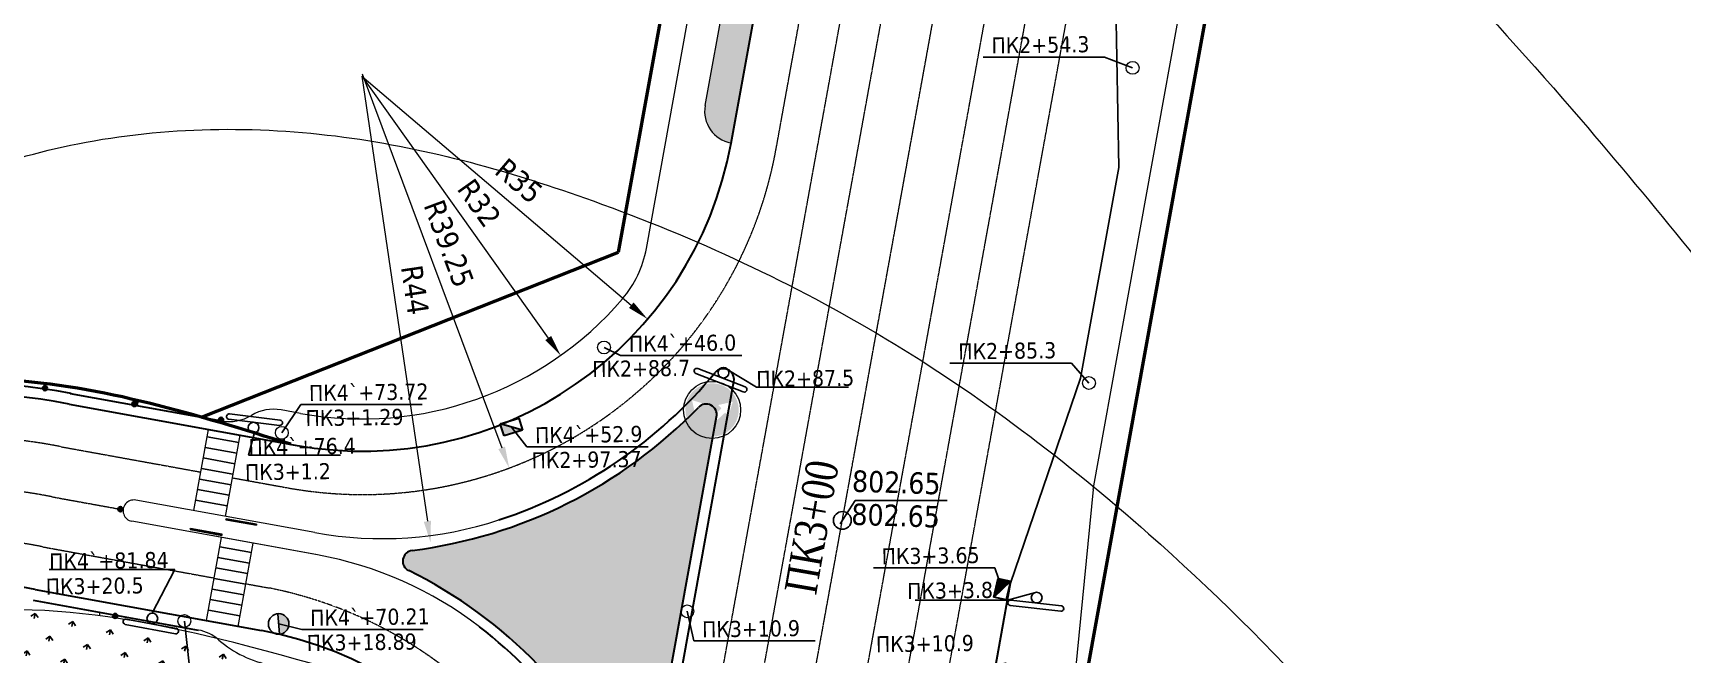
# Model space of a CAD drawing. Header units: millimetres. Extents: x -492806 to 8131902, y -181351 to 2373952.
# Drawn here: x 1463964 to 1617836, y 1236870 to 1294837 of the extents above; entities that cross this region are included whole.
import ezdxf

# ---------------------------------------------------------------- set-up
doc = ezdxf.new("R2010")
doc.units = ezdxf.units.MM
doc.header["$LTSCALE"] = 50
doc.linetypes.add('CENTER2', pattern=[28.575, 19.05, -3.175, 3.175, -3.175])
doc.linetypes.add('DASHED', pattern=[19.05, 12.7, -6.35])
for name, color, linetype in [('1-3 2-х уровн развязка-C-ROAD-TEXT', 1, 'Continuous'), ('rozmiry', 182, 'Continuous'), ('Абсолютные высоты', 50, 'Continuous'), ('перехід', 206, 'Continuous')]:
    doc.layers.add(name, color=color, linetype=linetype)
for name, color, linetype, lineweight in [('cherwona', 7, 'Continuous', 50), ('dorogi', 7, 'Continuous', 30), ('osi', 13, 'Continuous', 15), ('smuga', 142, 'Continuous', 15), ('text', 5, 'Continuous', 15), ('trotuar', 212, 'Continuous', 15), ('вертикалка', 200, 'Continuous', 9), ('дорога', 126, 'Continuous', 25), ('поздовжній профіль', 250, 'Continuous', 15), ('товста', 7, 'Continuous', 70), ('існуючі', 170, 'Continuous', 15)]:
    doc.layers.add(name, color=color, linetype=linetype, lineweight=lineweight)
doc.styles.get("Standard").update_dxf_attribs({"font": 'tahoma.ttf'})
doc.styles.add('СПДС_BOLD', font='times.ttf', dxfattribs={"width": 0.8})
doc.dimstyles.new('S-25$4', dxfattribs={"dimscale": 0, "dimtxt": 2, "dimasz": 2, "dimexe": 1, "dimexo": 2, "dimgap": 1, "dimtad": 3, "dimlfac": 0.001, "dimzin": 9, "dimdsep": 46, "dimtxsty": 'Standard', "dimcen": 2, "dimclrd": 256, "dimclre": 256, "dimclrt": 256, "dimadec": 0, "dimazin": 2, "dimtfac": 1, "dimtmove": 0, "dimatfit": 0, "dimldrblk": 'DOTSMALL', "dimfxl": 1, "dimlwd": -1, "dimlwe": -1, "dimarcsym": 0})
pattern_1 = [(257.7135, (1876324.5, 1073701.8), (1372.714, -2137.114), [476.25, -3115.852]), (212.7135, (1876324.5, 1073701.8), (1372.714, -2137.114), [476.25, -2063.75]), (302.7135, (1876324.5, 1073701.8), (2137.114, 1372.714), [476.25, -2063.75])]

# ---------------------------------------------------------------- blocks, each defined once
blk = doc.blocks.new('4-2-3')
h = blk.add_hatch(color=5)
h.paths.add_polyline_path([(3.55, 3.27), (3.45, 3.27, 0.409993), (0.23, 0, 1), (6.77, 0, 0.409993)])
h.paths.add_polyline_path([(1.47, 0.66), (1.88, 0.25), (3.02, 1.39), (3.5, 0.91), (3.98, 1.39), (5.12, 0.25), (5.53, 0.66), (6, -1.11), (4.23, -0.64), (4.64, -0.23), (3.5, 0.91), (2.36, -0.23), (2.77, -0.64), (1.01, -1.11)], flags=16)
at = {"color": 5}
blk.add_circle((3.5, 0), 3.5, dxfattribs=at)
blk = doc.blocks.new('*D505')
at = {"layer": 'Defpoints', "color": 0, "transparency": 16777216}
for p in [(1494665, 1290812), (1513208, 1264733)]:
    blk.add_point(p, dxfattribs=at)
at = {"layer": 'text', "transparency": 16777216}
blk.add_line((1494665, 1290812), (1512048, 1266364), dxfattribs=at)
blk.add_solid([(1512319, 1266558), (1511776, 1266171), (1513208, 1264733)], dxfattribs=at)
at = {"layer": 'text', "transparency": 16777216, "insert": (1505602, 1278957), "char_height": 2002, "attachment_point": 5, "rotation": 305.41314}
blk.add_mtext('R32', dxfattribs=at)
blk = doc.blocks.new('_DotSmall')
at = {"color": 0, "linetype": 'ByBlock', "const_width": 0.5}
blk.add_lwpolyline([(-0.0625, 0, 1), (0.0625, 0, 1)], format="xyb", close=True, dxfattribs=at)
blk = doc.blocks.new('*D506')
at = {"layer": 'Defpoints', "color": 0, "transparency": 16777216}
for p in [(1494665, 1290812), (1521319, 1268129)]:
    blk.add_point(p, dxfattribs=at)
at = {"layer": 'text', "transparency": 16777216}
blk.add_line((1494665, 1290812), (1519795, 1269427), dxfattribs=at)
blk.add_solid([(1520011, 1269681), (1519578, 1269173), (1521319, 1268129)], dxfattribs=at)
at = {"layer": 'text', "transparency": 16777216, "insert": (1509316, 1281027), "char_height": 2002, "attachment_point": 5, "rotation": 319.60221}
blk.add_mtext('R35', dxfattribs=at)
blk = doc.blocks.new('*D507')
at = {"layer": 'Defpoints', "color": 0, "transparency": 16777216}
for p in [(1494684, 1291012), (1508399, 1254236)]:
    blk.add_point(p, dxfattribs=at)
at = {"layer": 'text', "transparency": 16777216}
blk.add_line((1494684, 1291012), (1507700, 1256112), dxfattribs=at)
blk.add_solid([(1508012, 1256229), (1507387, 1255996), (1508399, 1254236)], dxfattribs=at)
at = {"layer": 'text', "transparency": 16777216, "insert": (1502771, 1275177), "char_height": 2002, "attachment_point": 5, "rotation": 290.45274}
blk.add_mtext('R39.25', dxfattribs=at)
blk = doc.blocks.new('*D508')
at = {"layer": 'Defpoints', "color": 0, "transparency": 16777216}
for p in [(1494665, 1290812), (1501056, 1247279)]:
    blk.add_point(p, dxfattribs=at)
at = {"layer": 'text', "transparency": 16777216}
blk.add_line((1494665, 1290812), (1500765, 1249260), dxfattribs=at)
blk.add_solid([(1501095, 1249308), (1500435, 1249211), (1501056, 1247279)], dxfattribs=at)
at = {"layer": 'text', "transparency": 16777216, "insert": (1499619, 1270849), "char_height": 2002, "attachment_point": 5, "rotation": 278.35168}
blk.add_mtext('R44', dxfattribs=at)
blk = doc.blocks.new('столб')
at = {"layer": 'поздовжній профіль', "color": 160}
for points in [[(-500, 0, 0, 0, 0), (-1000, 0, 350, 0, 0), (-1700, 0, 0, 0, 0)], [(500, 0, 0, 0, 0), (1000, 0, 350, 0, 0), (1700, 0, 0, 0, 0)]]:
    blk.add_lwpolyline(points, format="xyseb", dxfattribs=at)
blk.add_circle((0, 0), 500, dxfattribs=at)

msp = doc.modelspace()

# ---------------------------------------------------------------- hatches: boundary and pattern name
at = {"layer": 'rozmiry'}
h = msp.add_hatch(color=7, dxfattribs=at)
h.dxf.hatch_style = 1
h.paths.add_polyline_path([(1465240.904, 1261510.581), (1464921.206, 1261863.672, 0.0536613895), (1464887.299, 1261825.612, 0.8981430087)])
h.paths.add_polyline_path([(1464921.206, 1261863.672), (1465240.904, 1261510.581, 0.0536613895), (1465274.811, 1261548.64, 0.8981430087)])
h = msp.add_hatch(color=7, dxfattribs=at)
h.dxf.hatch_style = 1
h.paths.add_polyline_path([(1473587.503, 1260030.243), (1473267.806, 1260383.334, 0.0536613895), (1473233.898, 1260345.275, 0.8981430087)])
h.paths.add_polyline_path([(1473267.806, 1260383.334), (1473587.503, 1260030.243, 0.0536613895), (1473621.411, 1260068.302, 0.8981430087)])
h = msp.add_hatch(color=7, dxfattribs=at)
h.dxf.hatch_style = 1
h.paths.add_polyline_path([(1481676.572, 1258549.905), (1481356.874, 1258902.996, 0.0536613895), (1481322.967, 1258864.937, 0.8981430087)])
h.paths.add_polyline_path([(1481356.874, 1258902.996), (1481676.572, 1258549.905, 0.0536613895), (1481710.479, 1258587.965, 0.8981430087)])
h = msp.add_hatch(color=7, dxfattribs=at)
h.dxf.hatch_style = 1
h.paths.add_polyline_path([(1472286.637, 1250216.156), (1471966.94, 1250569.247, 0.0536613895), (1471933.032, 1250531.187, 0.8981430087)])
h.paths.add_polyline_path([(1471966.94, 1250569.247), (1472286.637, 1250216.156, 0.0536613895), (1472320.545, 1250254.215, 0.8981430087)])
h = msp.add_hatch(color=7, dxfattribs=at)
h.dxf.hatch_style = 1
h.paths.add_polyline_path([(1471792.434, 1240251.456), (1471472.737, 1240604.547, 0.0536613895), (1471438.829, 1240566.488, 0.8981430087)])
h.paths.add_polyline_path([(1471472.737, 1240604.547), (1471792.434, 1240251.456, 0.0536613895), (1471826.342, 1240289.515, 0.8981430087)])
at = {"layer": 'дорога'}
h = msp.add_hatch(dxfattribs=at)
h.set_pattern_fill('GRASS', scale=100)
h.set_pattern_definition(pattern_1)
h.paths.add_polyline_path([(1768822.082, 1074803.608), (1861916.417, 1054528.736), (1862980.418, 1059414.215), (1765000.604, 1080753.087, 0.4142135624)])
h.paths.add_polyline_path([(1856612.805, 1064440.278, 0.1195749808), (1858733.339, 1063409.503), (1863618.818, 1062345.502), (1864682.819, 1067230.98), (1857764.283, 1068737.758)])
h.paths.add_polyline_path([(1855237.68, 1066243.274), (1856010.913, 1066291.333, -0.3656585677), (1855709.223, 1066861.504, -1.0239606559), (1856680.735, 1066625.699), (1857275.187, 1068844.277), (1856349.411, 1069045.901), (1855469.211, 1069233.647), (1855470.016, 1069237.423), (1854911.862, 1069358.982, 0.1606788224)], flags=17)
h.paths.add_polyline_path([(1772152.024, 1113583.03), (1870130.488, 1092244.561), (1871194.489, 1097130.039), (1778101.5, 1117404.514, 0.4142135624)])
h.paths.add_polyline_path([(1573611.324, 1155798.191), (1583163.618, 1153717.811), (1583164.456, 1153721.58), (1584043.012, 1153526.289), (1586859.336, 1152912.927, 0.4142135624), (1584566.449, 1156482.614), (1574249.724, 1158729.478, -0.1057350931), (1562056.67, 1164249.718), (1557350.659, 1164249.718, 0.1332222994)])
h.paths.add_polyline_path([(1519443.517, 1223436.946, 0.175804603), (1499030.469, 1244651.487, -0.7443721432), (1499346.257, 1246541.188, 0.1706985759), (1526051.065, 1259891.181, -0.7414156465), (1527753.56, 1259017.238), (1521341.327, 1223664.499, -0.7383723428)])
h.paths.add_polyline_path([(1526686.292, 1288053.269, 0.4142135624), (1529102.729, 1284566.031), (1534317.754, 1313318.175), (1531365.917, 1313853.575)])
h = msp.add_hatch(dxfattribs=at)
h.set_pattern_fill('GRASS', scale=100)
h.set_pattern_definition(pattern_1)
h.paths.add_polyline_path([(1565514.612, 1300408.328), (1565960.728, 1300910.843, -0.0747580328), (1565970.415, 1301059.212, -1.015618118), (1566943.979, 1300831.323), (1567521.051, 1303135.149, -0.999999397), (1568006.067, 1303013.66), (1566851.923, 1298406.008, -1), (1566366.907, 1298527.497), (1566943.979, 1300831.323, -0.8474817905), (1565960.728, 1300910.843), (1565514.612, 1300408.328), (1565003.302, 1297589.311, 0.4142135624), (1568490.541, 1300005.748), (1569739.808, 1306893.37), (1566787.97, 1307428.77)])
h.paths.add_polyline_path([(1573611.324, 1155798.191), (1583163.618, 1153717.811), (1583164.456, 1153721.58), (1584043.012, 1153526.289), (1586859.336, 1152912.927, 0.4142135624), (1584566.449, 1156482.614), (1574249.724, 1158729.478, -0.1881279911), (1554877.209, 1171598.267), (1553854.525, 1171598.267), (1551559.629, 1172930.476, -0.4785109464), (1551071.081, 1173536.876, -0.239974803), (1551358.367, 1173888.181), (1550055.251, 1173756.249, 0.2220033845)])
h.paths.add_polyline_path([(1551559.629, 1172930.476), (1553854.525, 1171598.267), (1554877.209, 1171598.267, -0.0209491569), (1553429.367, 1173853.892, 0.0227371953), (1553281.238, 1174082.86), (1551665.067, 1173919.232, -0.4147901404), (1552048.176, 1173324.076, -0.3527123386)])
h.paths.add_polyline_path([(1549809.682, 1174233.942), (1552874.634, 1174544.25, 0.3180237343), (1549438.088, 1174993.307, 0.0060388582)])
h = msp.add_hatch(dxfattribs=at)
h.set_pattern_fill('GRASS', scale=100)
h.set_pattern_definition(pattern_1)
edge = h.paths.add_edge_path()
edge.add_spline(control_points=[(1433353.676, 1229400.434), (1430336.301, 1225558.56), (1427851.781, 1219492.311), (1427506.383, 1213000.001), (1427530.798, 1211601.805)], knot_values=[61988.5920438307, 61988.5920438307, 61988.5920438307, 61988.5920438307, 76572.7047382958, 80584.9332331879, 80584.9332331879, 80584.9332331879, 80584.9332331879], degree=3, periodic=0)
edge.add_spline(control_points=[(1427530.798, 1211601.805), (1427548.821, 1210569.663), (1427620.757, 1209538.908), (1427746.35, 1208518.539)], knot_values=[80584.9332331879, 80584.9332331879, 80584.9332331879, 80584.9332331879, 83546.7387094026, 83546.7387094026, 83546.7387094026, 83546.7387094026], degree=3, periodic=0)
edge.add_spline(control_points=[(1427746.35, 1208518.539), (1427951.886, 1206848.674), (1428301.127, 1205206.626), (1428792.944, 1203631.849)], knot_values=[83546.7387094026, 83546.7387094026, 83546.7387094026, 83546.7387094026, 88393.8268338602, 88393.8268338602, 88393.8268338602, 88393.8268338602], degree=3, periodic=0)
edge.add_spline(control_points=[(1428792.944, 1203631.849), (1429090.855, 1202677.952), (1429441.079, 1201748.737), (1429843.366, 1200852.972)], knot_values=[88393.8268338602, 88393.8268338602, 88393.8268338602, 88393.8268338602, 91329.8774646309, 91329.8774646309, 91329.8774646309, 91329.8774646309], degree=3, periodic=0)
edge.add_spline(control_points=[(1429843.366, 1200852.972), (1430418.165, 1199573.081), (1431099.253, 1198361.481), (1431885.899, 1197243.749)], knot_values=[91329.8774646309, 91329.8774646309, 91329.8774646309, 91329.8774646309, 95524.9821627151, 95524.9821627151, 95524.9821627151, 95524.9821627151], degree=3, periodic=0)
edge.add_spline(control_points=[(1431885.899, 1197243.749), (1431960.952, 1197137.107), (1436599.736, 1190681.401), (1445218.394, 1187333.706), (1453422.655, 1184138.02), (1453812.53, 1183986.138)], knot_values=[95524.9821627151, 95524.9821627151, 95524.9821627151, 95524.9821627151, 95925.2329099369, 119950.4433660585, 121151.1061323807, 121151.1061323807, 121151.1061323807, 121151.1061323807], degree=3, periodic=0)
edge.add_spline(control_points=[(1453812.53, 1183986.138), (1457151.532, 1182685.37), (1460445.112, 1181400.791), (1463702.415, 1180129.143)], knot_values=[121151.1061323807, 121151.1061323807, 121151.1061323807, 121151.1061323807, 131433.9385370418, 131433.9385370418, 131433.9385370418, 131433.9385370418], degree=3, periodic=0)
edge.add_spline(control_points=[(1463702.415, 1180129.143), (1467589.922, 1178611.464), (1471425.756, 1177112.202), (1475225.462, 1175625.817)], knot_values=[131433.9385370418, 131433.9385370418, 131433.9385370418, 131433.9385370418, 143706.2329406177, 143706.2329406177, 143706.2329406177, 143706.2329406177], degree=3, periodic=0)
edge.add_spline(control_points=[(1475225.462, 1175625.817), (1480267.315, 1173653.524), (1485245.559, 1171703.903), (1490196.511, 1169764.009)], knot_values=[143706.2329406177, 143706.2329406177, 143706.2329406177, 143706.2329406177, 159990.4162009879, 159990.4162009879, 159990.4162009879, 159990.4162009879], degree=3, periodic=0)
edge.add_spline(control_points=[(1490196.511, 1169764.009), (1493464.384, 1168483.583), (1496720.368, 1167207.395), (1499974.905, 1165931.723)], knot_values=[159990.4162009879, 159990.4162009879, 159990.4162009879, 159990.4162009879, 170738.7845296034, 170738.7845296034, 170738.7845296034, 170738.7845296034], degree=3, periodic=0)
edge.add_line((1499974.905, 1165931.723), (1500582.243, 1168345.14))
edge.add_line((1500582.243, 1168345.14), (1500972.246, 1171498.086))
edge.add_line((1500972.246, 1171498.086), (1506089.444, 1199710.875))
edge.add_arc((1479030.93, 1204618.705), 27500, 349.71954589, 384.38615545)
edge.add_arc((1513185.308, 1220101.871), 10000, 176.20999938, 204.38616917, ccw=False)
edge.add_arc((1493229.048, 1221423.866), 10000, 356.20999938, 369.7508544)
edge.add_line((1503084.583, 1223117.508), (1501745.348, 1223368.239))
edge.add_arc((1501791.354, 1223613.97), 250, 79.39586754, 259.3959601, ccw=False)
edge.add_line((1501837.359, 1223859.701), (1502979.039, 1223645.956))
edge.add_arc((1493229.048, 1221423.866), 10000, 12.83880756, 49.80665205)
edge.add_arc((1478698.475, 1204101.153), 32609.998, 49.94731572, 76.8313478)
edge.add_arc((1487912.292, 1245693.088), 10000, 228.71681302, 259.71953215, ccw=False)
edge.add_arc((1478675.356, 1235172.679), 4000, 48.71681302, 51.83294206)
edge.add_spline(control_points=[(1481147.182, 1238317.528), (1480238.467, 1238538.962), (1479329.425, 1238751.965), (1478419.975, 1238954.432)], knot_values=[11069.7702293038, 11069.7702293038, 11069.7702293038, 11069.7702293038, 13831.9730977264, 13831.9730977264, 13831.9730977264, 13831.9730977264], degree=3, periodic=0)
edge.add_spline(control_points=[(1478419.975, 1238954.432), (1478113.663, 1239022.626), (1477807.304, 1239089.624), (1477500.896, 1239155.346)], knot_values=[13831.9730977264, 13831.9730977264, 13831.9730977264, 13831.9730977264, 14762.3110535949, 14762.3110535949, 14762.3110535949, 14762.3110535949], degree=3, periodic=0)
edge.add_arc((1477295.842, 1239012.333), 250, -100.6041324, 34.89357406, ccw=False)
edge.add_line((1477249.836, 1238766.602), (1472580.957, 1239640.708))
edge.add_arc((1472626.962, 1239886.438), 250, 120.79707497, 259.39596047, ccw=False)
edge.add_spline(control_points=[(1472498.962, 1240101.185), (1471714.33, 1240227.628), (1470929.263, 1240342.889), (1470143.71, 1240445.624)], knot_values=[19819.7730295271, 19819.7730295271, 19819.7730295271, 19819.7730295271, 22197.2411828545, 22197.2411828545, 22197.2411828545, 22197.2411828545], degree=3, periodic=0)
edge.add_spline(control_points=[(1470143.71, 1240445.624), (1464920.098, 1241128.773), (1458944.048, 1241276.128), (1452920.238, 1240192.515), (1452185.257, 1240040.959)], knot_values=[22197.2411828545, 22197.2411828545, 22197.2411828545, 22197.2411828545, 38006.4581461298, 40209.6095495023, 40209.6095495023, 40209.6095495023, 40209.6095495023], degree=3, periodic=0)
edge.add_spline(control_points=[(1452185.257, 1240040.959), (1448597.762, 1239301.205), (1445053.402, 1238108.403), (1441845.809, 1236392.799)], knot_values=[40209.6095495023, 40209.6095495023, 40209.6095495023, 40209.6095495023, 50963.3427870396, 50963.3427870396, 50963.3427870396, 50963.3427870396], degree=3, periodic=0)
edge.add_spline(control_points=[(1441845.809, 1236392.799), (1440817.657, 1235842.885), (1439824.105, 1235239.255), (1438874.825, 1234579.614)], knot_values=[50963.3427870396, 50963.3427870396, 50963.3427870396, 50963.3427870396, 54410.3132852382, 54410.3132852382, 54410.3132852382, 54410.3132852382], degree=3, periodic=0)
edge.add_spline(control_points=[(1438874.825, 1234579.614), (1437649.511, 1233728.162), (1435688.12, 1232118.966), (1434001.049, 1230224.701), (1433353.676, 1229400.434)], knot_values=[54410.3132852382, 54410.3132852382, 54410.3132852382, 54410.3132852382, 58859.5962099554, 61988.5920438307, 61988.5920438307, 61988.5920438307, 61988.5920438307], degree=3, periodic=0)
at = {"layer": 'перехід'}
h = msp.add_hatch(color=7, dxfattribs=at)
h.dxf.hatch_style = 1
h.paths.add_polyline_path([(1486823.831, 1240635.174), (1486956.317, 1238721.169, 1)])
at = {"layer": 'товста', "lineweight": 30}
h = msp.add_hatch(color=255, dxfattribs=at)
h.dxf.hatch_style = 1
h.paths.add_polyline_path([(1509641.756, 1257750.956), (1507921.667, 1257220.584), (1507568.086, 1258367.31)])
h = msp.add_hatch(color=255, dxfattribs=at)
h.dxf.hatch_style = 1
h.paths.add_polyline_path([(1553613.969, 1242178.55), (1554011.87, 1243934.02), (1555182.183, 1243668.752)])

# ---------------------------------------------------------------- linework, layer by layer
for p, q in [((1565278.138, 1282294.721), (1565003.302, 1297589.311)), ((1529102.729, 1284566.031), (1529102.729, 1284566.031)), ((1561708.802, 1262615.803), (1565278.138, 1282294.721)), ((1555187.628, 1243472.284), (1561708.802, 1262615.803)), ((1480210.231, 1257139.493), (1483162.069, 1256604.092)), ((1480031.765, 1256155.547), (1482983.602, 1255620.146)), ((1479674.831, 1254187.655), (1482626.669, 1253652.255)), ((1479853.298, 1255171.601), (1482805.136, 1254636.201)), ((1479496.364, 1253203.709), (1482448.202, 1252668.309)), ((1479139.431, 1251235.817), (1482091.268, 1250700.417)), ((1479317.897, 1252219.763), (1482269.735, 1251684.363)), ((1481967.109, 1249401.726), (1481984.956, 1249500.12)), ((1481984.956, 1249500.12), (1484828.946, 1248984.281)), ((1478639.724, 1248480.769), (1478657.57, 1248579.163)), ((1478639.724, 1248480.769), (1481591.561, 1247945.368)), ((1478657.57, 1248579.163), (1481609.408, 1248043.763)), ((1481591.561, 1247945.368), (1481591.561, 1248043.763)), ((1481967.109, 1249401.726), (1484811.099, 1248885.887)), ((1484811.099, 1248885.887), (1484828.946, 1248984.281)), ((1481397.375, 1246874.755), (1484349.213, 1246339.354)), ((1481040.441, 1244906.863), (1483992.279, 1244371.463)), ((1481218.908, 1245890.809), (1484170.746, 1245355.408)), ((1480861.975, 1243922.917), (1483813.812, 1243387.517)), ((1480505.041, 1241955.025), (1483456.879, 1241419.625)), ((1480683.508, 1242938.971), (1483635.346, 1242403.571)), ((1480326.574, 1240971.079), (1483278.412, 1240435.679))]:
    msp.add_line(p, q)
at = {"color": 5}
msp.add_line((1539272.458, 1249013.097), (1540669.286, 1251201.064), dxfattribs=at)
at = {"layer": 'cherwona', "color": 1}
for p, q in [((1518597.573, 1274375.201), (1550580.238, 1450599.225)), ((1562441.181, 1235835.592), (1599775.31, 1441670.876)), ((1479674.196, 1258976.568), (1518597.573, 1274375.201))]:
    msp.add_line(p, q, dxfattribs=at)
msp.add_open_spline([(1488010.639, 1256448.199), (1479243.58, 1259185.365), (1456204.238, 1266378.482), (1418438.462, 1254615.285), (1398717.69, 1219351.194), (1401678.387, 1175286.925), (1433320.928, 1152227.317), (1447388.343, 1147148.929), (1474940.833, 1143743.355), (1494060.179, 1146624.873)], degree=3, knots=[0, 0, 0, 0, 27391.9593090723, 71984.5387441432, 104634.8608821374, 142363.4892760602, 193593.0760300976, 209984.756156827, 244032.4436768857, 244032.4436768857, 244032.4436768857, 244032.4436768857], dxfattribs=at)
at = {"layer": 'dorogi'}
for p, q in [((1529102.729, 1284566.031), (1558942.343, 1449081.597)), ((1521731.845, 1220214.266), (1529368.847, 1262319.564)), ((1467424.22, 1261198.453), (1481561.086, 1258634.327)), ((1467331.539, 1260198.947), (1488418.284, 1256374.261)), ((1521341.327, 1223664.498), (1527753.56, 1259017.238)), ((1546621.222, 1196242.88), (1555187.628, 1243472.284)), ((1463975.55, 1241904.174), (1479389.223, 1239108.463)), ((1464154.017, 1242888.12), (1485277.268, 1239056.813))]:
    msp.add_line(p, q, dxfattribs=at)
for centre, radius, start, end in [((1494664.621, 1290812.369), 35000, 259.71953215, 349.71953215), ((1528384.901, 1262498.03), 1000, 349.71953215, 140.39088582), ((1457246.115, 1209184.933), 53000, 78.81686173, 257.71349956), ((1493716.369, 1291187.625), 44000, 288.18529862, 320.39088582), ((1457246.948, 1209185.474), 52000.706, 78.81767082, 257.71272956), ((1493716.369, 1291187.625), 45000, 277.18702886, 315.93479697), ((1526769.614, 1259195.705), 1000, 349.71953215, 135.93479697), ((1499471.366, 1245549.045), 1000, 97.18702886, 243.83890883), ((1457233.809, 1209186.894), 34404.388, 78.39618401, 258.69909876), ((1480001.613, 1205913.359), 43159.471, 23.95502935, 63.83890883), ((1479030.93, 1204618.705), 35000, 349.71953215, 79.71953215), ((1479274.269, 1205227.086), 43159.471, 20.08593158, 52.34909311)]:
    msp.add_arc(centre, radius, start, end, dxfattribs=at)
at = {"layer": 'osi', "linetype": 'CENTER2', "ltscale": 0.02}
for p, q in [((1468096.583, 855764.985), (1575177.137, 1446135.166)), ((1465724.525, 1251546.844), (1472372.444, 1250341.054))]:
    msp.add_line(p, q, dxfattribs=at)
msp.add_arc((1457229.761, 1209185.71), 43204.476, 78.66076026, 258.75938226, dxfattribs=at)
at = {"layer": 'rozmiry'}
for centre in [(1465081.055, 1261687.126), (1473427.654, 1260206.788), (1481516.723, 1258726.451), (1472126.789, 1250392.701), (1471632.586, 1240428.001)]:
    msp.add_circle(centre, 238.16, dxfattribs=at)
at = {"layer": 'smuga', "linetype": 'DASHED', "ltscale": 0.01}
for p, q in [((1533303.219, 1284003.167), (1563125.306, 1448322.437)), ((1515076.263, 1162407.26), (1566813.758, 1447653.025)), ((1518742.619, 1161608.77), (1570503.484, 1446983.381)), ((1528030.72, 1159585.928), (1579850.79, 1445286.951)), ((1531697.076, 1158787.438), (1583540.516, 1444617.307)), ((1535363.432, 1157988.948), (1587230.242, 1443947.664)), ((1466572.242, 1256220.587), (1479614.495, 1253855.001)), ((1482566.332, 1253319.601), (1484743.655, 1252924.681)), ((1484743.655, 1252924.681), (1487679.265, 1252392.224)), ((1464876.807, 1246873.101), (1480869.903, 1243966.628)), ((1483821.557, 1243430.215), (1485998.744, 1243034.548))]:
    msp.add_line(p, q, dxfattribs=at)
for centre, radius, start, end in [((1494684.087, 1291012.102), 39250, 259.71953215, 349.71342966), ((1457249.119, 1209181.836), 47953.777, 78.78921796, 258.63220109), ((1457178.011, 1209196.053), 38455.578, 78.4513608, 258.96718987)]:
    msp.add_arc(centre, radius, start, end, dxfattribs=at)
at = {"layer": 'smuga', "linetype": 'DASHED', "ltscale": 0.007}
msp.add_arc((1478106.191, 1203820.933), 40000, 349.74902603, 78.62007702, dxfattribs=at)
at = {"layer": 'trotuar'}
for p, q in [((1521201.799, 1274724.463), (1553040.055, 1450152.796)), ((1526686.292, 1288053.269), (1555990.562, 1449617.312)), ((1562875.972, 1252240.943), (1597315.493, 1442117.305)), ((1488937.435, 1259329.046), (1487124.572, 1259657.861)), ((1562875.972, 1252240.943), (1560931.304, 1232237.361))]:
    msp.add_line(p, q, dxfattribs=at)
for centre, radius, start, end in [((1529638.13, 1287517.869), 3000, 169.71953215, 259.71953215), ((1511362.53, 1276510.179), 10000, 319.44078834, 349.71342966), ((1494648.373, 1290815.316), 32000, 259.71953215, 319.44078834), ((1478675.356, 1235172.679), 4000, 48.71681301, 79.71953216), ((1487912.292, 1245693.088), 10000, 228.71681301, 259.71953216)]:
    msp.add_arc(centre, radius, start, end, dxfattribs=at)
at = {"layer": 'Абсолютные высоты'}
msp.add_circle((1539483.302, 1249343.359), 828.566, dxfattribs=at)
at = {"layer": 'вертикалка'}
for p, q in [((1473716.063, 1260057.246), (1473823.989, 1260514.303)), ((1470187.117, 1240777.528), (1470143.71, 1240445.624))]:
    msp.add_line(p, q, dxfattribs=at)
for centre, start, end in [((1482274.953, 1262570.11), 259.71953215, 301.12915426), ((1486410.705, 1255722.077), 79.71953215, 121.12915426)]:
    msp.add_arc(centre, 4000, start, end, dxfattribs=at)
msp.add_spline([(1492061.935, 1235384.451), (1454393.107, 1240439.18), (1435440.964, 1231740.349), (1427755, 1215781.647), (1432113.94, 1196926.41), (1452641.033, 1184442.453), (1501327.307, 1165401.624)], degree=3, dxfattribs=at)
at = {"layer": 'дорога'}
for p, q in [((1563953.678, 1292591.797), (1566568.317, 1291579.185)), ((1518788.535, 1264735.213), (1517247.827, 1265482.575)), ((1530425.194, 1261799.663), (1525997.105, 1263518.536)), ((1528806.646, 1263404.745), (1531467.486, 1261791.199)), ((1560858.249, 1264029.201), (1562497.242, 1262160.613)), ((1530244.26, 1261333.548), (1525816.171, 1263052.421)), ((1482249.662, 1258778.717), (1486965.471, 1258209.823)), ((1482309.545, 1259275.118), (1487025.355, 1258706.224)), ((1488942.727, 1260152.409), (1487180.117, 1257516.644)), ((1484639.04, 1257548.639), (1484078.639, 1255430.536)), ((1510035.944, 1256209.064), (1508604.921, 1258059.133)), ((1553706.743, 1244911.915), (1554398.076, 1242923.651)), ((1475099.419, 1240686.577), (1477212.382, 1244770.515)), ((1557509.609, 1242622.766), (1554884.651, 1241891.761)), ((1559920.67, 1241370.195), (1555200.881, 1241905.069)), ((1525619.832, 1238090.996), (1525020.069, 1240855.834)), ((1559864.367, 1240873.376), (1555144.578, 1241408.249)), ((1477249.836, 1238766.602), (1472580.957, 1239640.708)), ((1477341.848, 1239258.063), (1472672.968, 1240132.169)), ((1478800.519, 1233678.942), (1478091.841, 1239946.409)), ((1486890.074, 1239678.172), (1489049.45, 1239169.395))]:
    msp.add_line(p, q, dxfattribs=at)
for centre in [(1528392.083, 1263125.214), (1484547.683, 1257997.869), (1557617.078, 1242134.452), (1475099.419, 1240186.577)]:
    msp.add_circle(centre, 500, dxfattribs=at)
for centre, start, end in [((1525906.638, 1263285.478), 68.78503981, 248.78503981), ((1530334.727, 1261566.606), 248.78503981, 68.78503981), ((1482279.603, 1259026.917), 83.12133634, 263.12133634), ((1486995.413, 1258458.024), 263.12133634, 83.12133634), ((1555172.729, 1241656.659), 83.53449801, 263.53449801), ((1559892.519, 1241121.786), 263.53449801, 83.53449801), ((1472626.962, 1239886.438), 79.39586761, 259.39586761), ((1477295.842, 1239012.333), 259.39586761, 79.39586761)]:
    msp.add_arc(centre, 250, start, end, dxfattribs=at)
at = {"layer": 'перехід'}
for p, q in [((1552624.808, 1292591.797), (1563953.678, 1292591.797)), ((1518788.535, 1264735.213), (1530117.405, 1264735.213)), ((1549529.379, 1264029.201), (1560858.249, 1264029.201)), ((1531467.486, 1261791.199), (1540060.452, 1261791.199)), ((1488942.727, 1260152.409), (1500271.597, 1260152.409)), ((1508430.579, 1258633.739), (1508428.13, 1258632.496)), ((1510035.944, 1256209.064), (1521364.814, 1256209.064)), ((1484078.639, 1255430.536), (1492671.605, 1255430.536)), ((1540669.286, 1251201.064), (1549262.252, 1251201.064)), ((1542377.873, 1244911.915), (1553706.743, 1244911.915)), ((1465485.294, 1244755.94), (1477212.382, 1244770.515)), ((1546291.685, 1241891.761), (1554884.651, 1241891.761)), ((1486956.317, 1238721.169), (1486823.831, 1240635.174)), ((1489049.45, 1239169.395), (1500378.32, 1239169.395)), ((1525619.832, 1238090.996), (1536948.701, 1238090.996))]:
    msp.add_line(p, q, dxfattribs=at)
msp.add_circle((1486890.074, 1239678.172), 959.292, dxfattribs=at)
at = {"layer": 'товста', "lineweight": 30}
for p, q in [((1507568.086, 1258367.31), (1509288.175, 1258897.682)), ((1509288.175, 1258897.682), (1509641.756, 1257750.956)), ((1507921.667, 1257220.584), (1507568.086, 1258367.31)), ((1509641.756, 1257750.956), (1507568.086, 1258367.31)), ((1509641.756, 1257750.956), (1507921.667, 1257220.584)), ((1553613.969, 1242178.55), (1554011.87, 1243934.02)), ((1553613.969, 1242178.55), (1555182.183, 1243668.752)), ((1554011.87, 1243934.02), (1555182.183, 1243668.752)), ((1555182.183, 1243668.752), (1554784.282, 1241913.282)), ((1554784.282, 1241913.282), (1553613.969, 1242178.55))]:
    msp.add_line(p, q, dxfattribs=at)
at = {"layer": 'існуючі'}
for p, q in [((1478960.964, 1250251.871), (1480337.285, 1257839.982)), ((1481912.802, 1249716.471), (1483289.123, 1257304.582)), ((1490278.857, 1248199.047), (1473546.752, 1251233.894)), ((1490504.81, 1246125.432), (1473189.818, 1249266.002)), ((1480148.107, 1239987.133), (1481555.868, 1247748.579)), ((1490504.81, 1246125.432), (1480781.353, 1247889.059)), ((1483099.945, 1239451.733), (1484507.706, 1247213.179))]:
    msp.add_line(p, q, dxfattribs=at)
for centre, radius, start, end in [((1473368.285, 1250249.948), 1000, 79.71953216, 259.71953216), ((1496525.189, 1282637.156), 35000, 259.71953215, 288.18529862), ((1484258.472, 1211687.324), 35000, 52.34909311, 79.71953215)]:
    msp.add_arc(centre, radius, start, end, dxfattribs=at)
for points, knots in [([(1568752.299, 1470212.512), (1572409.746, 1468437.87), (1588168.85, 1460203.984), (1614186.953, 1442839.29), (1656128.181, 1416770.344), (1696688.541, 1381914.799), (1739272.813, 1343427.955), (1776122.005, 1298868.27), (1808284.111, 1251794.553), (1833166.655, 1195758.152), (1849690.408, 1140220.762), (1859986.076, 1087932.126), (1864298.107, 1056838.046), (1865772.259, 1044734.777)], [190640.4600348704, 190640.4600348704, 190640.4600348704, 190640.4600348704, 202813.4746837242, 243858.5088070165, 284446.7899957306, 350779.8979373142, 403861.581201905, 456434.0256936934, 523878.8368295885, 574158.0609012829, 639711.5440129042, 697304.4157485121, 733876.7611902846, 733876.7611902846, 733876.7611902846, 733876.7611902846]), ([(1789347.278, 1047412.636), (1786005.757, 1063303.005), (1775860.951, 1104922.718), (1755292.323, 1170434.354), (1726801.235, 1236270.375), (1697101.967, 1278676.872), (1675849.48, 1317270.96), (1647162.566, 1347606.535), (1618797.328, 1377796.414), (1589608.613, 1393569.142), (1562890.035, 1411422.825), (1525467.657, 1426846.965), (1487219.543, 1433780.898), (1451730.839, 1432692.345), (1413461.343, 1412038.655), (1391746.3, 1386767.935), (1377732.658, 1370459.664)], [208907.898191004, 208907.898191004, 208907.898191004, 208907.898191004, 257605.863130704, 337296.6512993614, 414888.6980925751, 471411.6016886402, 492312.2011282048, 546691.9263832961, 596027.8451533406, 615040.3045966051, 645805.468598217, 692413.3325741671, 735125.5059761151, 761895.8793706339, 797154.4097490128, 861311.6224911874, 861311.6224911874, 861311.6224911874, 861311.6224911874]), ([(1379052.018, 1261646.673), (1382869.942, 1274092.73), (1389347.626, 1295209.344), (1403408.416, 1320842.98), (1417643.471, 1340963), (1439603.614, 1352504.797), (1463449.434, 1357573.68), (1486270.559, 1359891.55), (1508282.615, 1356152.893), (1530300.604, 1348968.236), (1555650.87, 1336800.86), (1582146.73, 1315676.101), (1606497.202, 1289623.996), (1632974.414, 1256775.253), (1657847.842, 1220974.231), (1679520.136, 1180467.733), (1694621.823, 1140577.532), (1706561.082, 1106676.465), (1715226.149, 1075724.121), (1719003.373, 1058600.673), (1720762.67, 1049815.775)], [0, 0, 0, 0, 38900.8664636247, 66001.1889897012, 87669.3421301837, 111587.2495440326, 138101.9835658548, 160776.267455786, 179836.5263671841, 204572.7900400612, 230137.1182260716, 263737.1415018499, 305480.3987434738, 336953.7017450631, 390265.8027063977, 436029.4128409923, 474341.5859841284, 518100.6318120104, 543830.9936237611, 570703.3366454956, 570703.3366454956, 570703.3366454956, 570703.3366454956]), ([(1383644.942, 1131307.268), (1383601.261, 1147585.534), (1383536.7, 1171645.445), (1389588.541, 1204568.493), (1397889.016, 1233665.429), (1418406.723, 1260018.422), (1444114.625, 1276671.152), (1468561.548, 1286009.223), (1492923.62, 1286324.029), (1518416.879, 1279125.551), (1544219.381, 1267186.243), (1572925.25, 1245343.874), (1598950.202, 1216490.465), (1617937.253, 1184003.156), (1634631.161, 1154652.194), (1643756.763, 1129766.761), (1656478.348, 1099366.585), (1662217.196, 1074738.459), (1667108.226, 1055556.982), (1668090.156, 1051661.37)], [0, 0, 0, 0, 48664.7038586514, 71928.3257654335, 100306.9158663551, 138672.220710195, 168807.9515667209, 191459.2970164297, 216286.3433810927, 240286.651536812, 270494.554047614, 301016.6757965524, 347917.8145101856, 385933.1486807523, 413734.8585784502, 449048.8708064823, 465247.8123479335, 512539.3488771773, 524589.1920917038, 524589.1920917038, 524589.1920917038, 524589.1920917038])]:
    msp.add_open_spline(points, degree=3, knots=knots, dxfattribs=at)

# ---------------------------------------------------------------- block references
at = {"color": 0, "xscale": 1.200000000244472, "yscale": 1.200000000244472, "zscale": 1.200000000244472}
for p, rotation in [((1566568.317, 1291579.185), 276.3552832622059), ((1517247.827, 1265482.575), 217.5218692944032), ((1562497.242, 1262160.613), 258.7447685416743), ((1487180.117, 1257516.644), 170.0390516697824), ((1525020.069, 1240855.834), 258.7447685416743), ((1478091.841, 1239946.409), 165.4739530605607), ((1554667.079, 1235442.498), 258.7447685416743)]:
    msp.add_blockref('столб', p, dxfattribs=dict(at, rotation=rotation))
at = {"layer": 'text', "color": 0, "linetype": 'Continuous', "xscale": 762.0479999998113, "yscale": 762.0479999998113, "zscale": 762.0479999998113, "rotation": 177.6596038906942}
msp.add_blockref('4-2-3', (1529995.039, 1259538.665), dxfattribs=at)

# ---------------------------------------------------------------- texts
for s, height, rotation, p in [('ПК2+54.3', 1500, 0.79481914, (1553412.965, 1292918.947)), ('ПК4`+46.0', 1500, 0.79481914, (1519576.693, 1265062.363)), ('ПК2+85.3', 1500, 0.79481914, (1550317.536, 1264356.351)), ('ПК2+88.7', 1500, 0.79481914, (1516161.055, 1262717.673)), ('ПК2+87.5', 1500, 0.79481914, (1531467.486, 1261791.199)), ('ПК4`+73.72', 1500, 0.79481914, (1489730.885, 1260479.558)), ('ПК3+1.29', 1500, 0.79481914, (1489410.676, 1258134.869)), ('ПК4`+52.9', 1500, 0.79481914, (1510824.101, 1256536.213)), ('ПК4`+76.4', 1500, 0.79481914, (1484078.639, 1255430.536)), ('ПК2+97.37', 1500, 0.79481914, (1510503.892, 1254191.524)), ('ПК3+1.2', 1500, 0.79481914, (1483758.43, 1253085.847)), ('802.65', 2000, 358.19519393, (1540365.641, 1252024.995)), ('802.65', 2000, 358.19519393, (1540305.174, 1248932.748)), ('ПК4`+81.84', 1500, 0.79481914, (1465485.294, 1244755.94)), ('ПК3+3.65', 1500, 0.79481914, (1543166.031, 1245239.064)), ('ПК3+20.5', 1500, 0.79481914, (1465165.085, 1242411.25)), ('ПК3+3.8', 1500, 0.79481914, (1545544.523, 1241998.336)), ('ПК4`+70.21', 1500, 0.79481914, (1489837.608, 1239496.544)), ('ПК3+18.89', 1500, 0.79481914, (1489517.399, 1237151.855)), ('ПК3+10.9', 1500, 0.79481914, (1526407.989, 1238418.145)), ('ПК3+10.9', 1500, 0.79481914, (1542632.335, 1237032.652))]:
    msp.add_text(s, height=height, rotation=rotation).set_placement(p)
at = {"layer": '1-3 2-х уровн развязка-C-ROAD-TEXT', "color": 1, "linetype": 'Continuous', "lineweight": -3, "insert": (1536647.134, 1248725.172), "char_height": 3000, "attachment_point": 5, "rotation": 80.14959868, "style": 'СПДС_BOLD'}
msp.add_mtext('ПК3+00', dxfattribs=at)

# ---------------------------------------------------------------- dimensions: what is measured, and where the dimension line sits
at = {"layer": 'text'}
for center, mpoint, picture, middle in [((1494684.087, 1291012.102), (1508399.396, 1254236.392), '*D507', (1500855.976, 1274463.032)), ((1494664.621, 1290812.369), (1513207.6, 1264732.531), '*D505', (1503936.111, 1277772.45)), ((1494664.621, 1290812.369), (1521319.337, 1268129.2), '*D506', (1507991.979, 1279470.785)), ((1494664.621, 1290812.369), (1501055.56, 1247278.981), '*D508', (1497638.062, 1270558.076))]:
    dim = msp.add_radius_dim(center=center, mpoint=mpoint, dimstyle='S-25$4', override={"dimscale": 1001.001001}, dxfattribs=at)
    dim.commit()
    dim.dimension.update_dxf_attribs({"geometry": picture, "text_midpoint": middle, "dimtype": 164})

doc.saveas('drawing.dxf')
